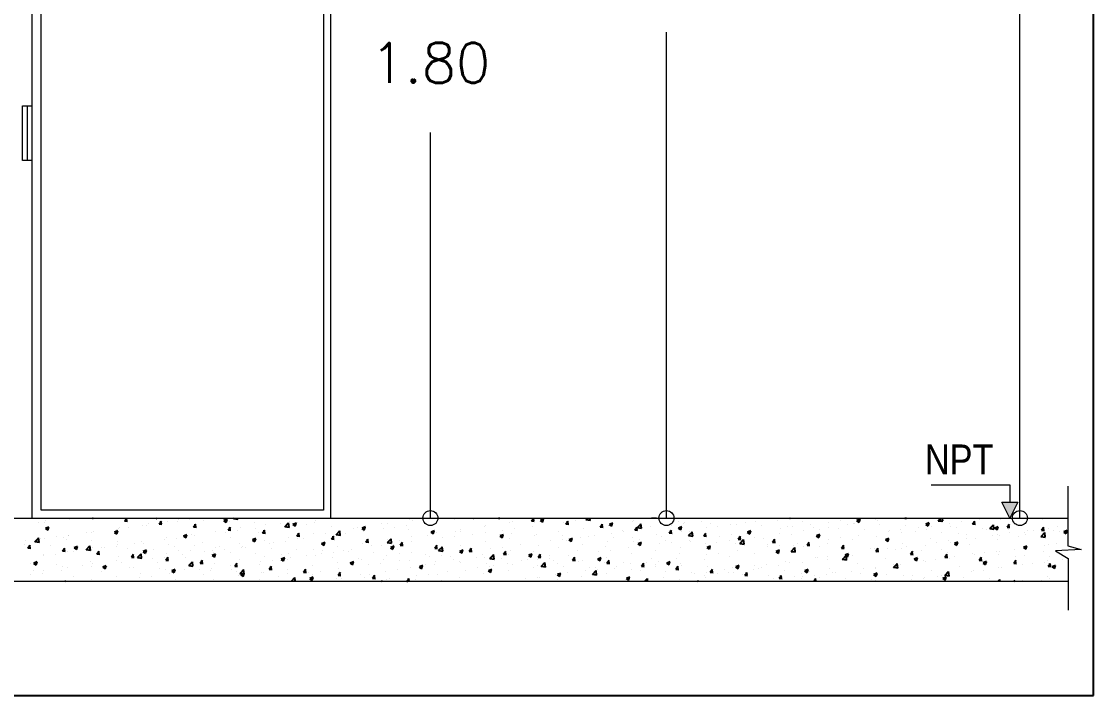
# Model space of a CAD drawing. Header units: inches. Extents: x 1693 to 10990, y 1878 to 5055.
# Drawn here: x 10709.62 to 10757.17, y 4356.07 to 4385.98 of the extents above; entities that cross this region are included whole.
import ezdxf

# ---------------------------------------------------------------- set-up
doc = ezdxf.new("R2010")
doc.units = ezdxf.units.IN
doc.layers.add('DETALLE', color=3, linetype='Continuous')
for name, color, linetype, lineweight in [('DETALLE2', 1, 'Continuous', 5), ('IE LEYENDA', 21, 'Continuous', 13), ('npt', 84, 'Continuous', 13), ('textura de materiales', 8, 'Continuous', 9)]:
    doc.layers.add(name, color=color, linetype=linetype, lineweight=lineweight)
doc.styles.add('Arial Narrow', font='ARIALN.TTF')
doc.styles.add('Romans', font='romans.shx')

# ---------------------------------------------------------------- blocks, each defined once
blk = doc.blocks.new('_Origin')
at = {"color": 0, "linetype": 'ByBlock', "lineweight": -2}
blk.add_line((0, 0), (-1, 0), dxfattribs=at)
blk.add_circle((0, 0), 0.5, dxfattribs=at)

msp = doc.modelspace()

# ---------------------------------------------------------------- hatches: boundary and pattern name
at = {"layer": 'npt', "ltscale": 0.25}
msp.add_hatch(color=4, dxfattribs=at).paths.add_polyline_path([(10753.1, 4364.642), (10753.814, 4364.642), (10753.457, 4363.943)])

# ---------------------------------------------------------------- linework, layer by layer
at = {"color": 6, "lineweight": 5}
for p, q in [((10753.903, 4364.606), (10753.903, 4388.405)), ((10738.227, 4364.606), (10738.227, 4385.501)), ((10727.757, 4364.606), (10727.757, 4381.046))]:
    msp.add_line(p, q, dxfattribs=at)
at = {"color": 3, "linetype": 'Continuous'}
for p, q in [((10711.73, 4363.889), (10711.73, 4363.889)), ((10712.765, 4363.943), (10712.797, 4363.94)), ((10712.771, 4363.935), (10712.769, 4363.943)), ((10714.198, 4363.819), (10714.3, 4363.941)), ((10714.299, 4363.802), (10714.274, 4363.935)), ((10715.426, 4363.925), (10715.426, 4363.925)), ((10715.61, 4363.943), (10715.637, 4363.925)), ((10715.637, 4363.925), (10715.644, 4363.943)), ((10716.475, 4363.934), (10716.475, 4363.934)), ((10716.564, 4363.877), (10716.564, 4363.877)), ((10717.065, 4363.882), (10717.065, 4363.882)), ((10717.18, 4363.935), (10717.18, 4363.935)), ((10718.601, 4363.845), (10718.75, 4363.903)), ((10718.699, 4363.754), (10718.742, 4363.883)), ((10719.027, 4363.918), (10719.216, 4363.889)), ((10719.03, 4363.911), (10719.062, 4363.943)), ((10719.215, 4363.881), (10719.208, 4363.943)), ((10723.841, 4363.942), (10723.841, 4363.942)), ((10726.836, 4363.901), (10726.836, 4363.901)), ((10728.838, 4363.899), (10728.838, 4363.899)), ((10729.653, 4363.943), (10729.673, 4363.93)), ((10729.673, 4363.93), (10729.678, 4363.943)), ((10730.785, 4363.943), (10730.837, 4363.939)), ((10730.811, 4363.934), (10730.809, 4363.943)), ((10732.238, 4363.817), (10732.34, 4363.939)), ((10732.339, 4363.8), (10732.314, 4363.934)), ((10732.39, 4363.888), (10732.39, 4363.888)), ((10732.637, 4363.85), (10732.786, 4363.907)), ((10732.735, 4363.759), (10732.778, 4363.888)), ((10734.659, 4363.878), (10734.849, 4363.848)), ((10734.663, 4363.87), (10734.733, 4363.943)), ((10734.847, 4363.84), (10734.835, 4363.943)), ((10734.989, 4363.943), (10734.989, 4363.943)), ((10735.632, 4363.905), (10735.632, 4363.905)), ((10737.81, 4363.912), (10737.81, 4363.912)), ((10742.006, 4363.903), (10742.006, 4363.903)), ((10743.696, 4363.943), (10743.709, 4363.934)), ((10743.709, 4363.934), (10743.712, 4363.943)), ((10746.489, 4363.924), (10746.489, 4363.924)), ((10746.673, 4363.855), (10746.822, 4363.912)), ((10746.771, 4363.764), (10746.814, 4363.892)), ((10747.521, 4363.87), (10747.521, 4363.87)), ((10748.804, 4363.943), (10748.877, 4363.937)), ((10748.851, 4363.932), (10748.849, 4363.943)), ((10750.278, 4363.815), (10750.381, 4363.938)), ((10750.295, 4363.83), (10750.404, 4363.943)), ((10750.379, 4363.798), (10750.354, 4363.932)), ((10750.48, 4363.8), (10750.463, 4363.943)), ((10752.106, 4363.897), (10752.106, 4363.897)), ((10753.038, 4363.878), (10753.038, 4363.878)), ((10754.888, 4363.878), (10754.888, 4363.878)), ((10710.375, 4363.768), (10710.375, 4363.768)), ((10710.654, 4363.752), (10710.654, 4363.752)), ((10710.679, 4363.48), (10710.785, 4363.409)), ((10710.688, 4363.5), (10710.837, 4363.557)), ((10710.692, 4363.826), (10710.692, 4363.826)), ((10710.786, 4363.409), (10710.829, 4363.537)), ((10713.846, 4363.458), (10713.846, 4363.458)), ((10713.904, 4363.489), (10713.904, 4363.489)), ((10713.99, 4363.507), (10713.99, 4363.507)), ((10714.197, 4363.818), (10714.325, 4363.807)), ((10714.379, 4363.529), (10714.379, 4363.529)), ((10714.98, 4363.625), (10714.98, 4363.625)), ((10715.186, 4363.635), (10715.186, 4363.635)), ((10715.233, 4363.721), (10715.233, 4363.721)), ((10715.725, 4363.684), (10715.853, 4363.673)), ((10715.726, 4363.685), (10715.828, 4363.808)), ((10715.827, 4363.668), (10715.802, 4363.802)), ((10716.086, 4363.785), (10716.086, 4363.785)), ((10716.531, 4363.812), (10716.531, 4363.812)), ((10717.253, 4363.551), (10717.356, 4363.674)), ((10717.253, 4363.55), (10717.381, 4363.539)), ((10717.354, 4363.534), (10717.33, 4363.668)), ((10717.701, 4363.829), (10717.701, 4363.829)), ((10718.592, 4363.826), (10718.698, 4363.755)), ((10718.781, 4363.418), (10718.884, 4363.54)), ((10718.781, 4363.417), (10718.909, 4363.406)), ((10718.838, 4363.781), (10718.838, 4363.781)), ((10718.882, 4363.401), (10718.858, 4363.534)), ((10719.19, 4363.396), (10719.19, 4363.396)), ((10719.337, 4363.522), (10719.337, 4363.522)), ((10719.975, 4363.733), (10719.975, 4363.733)), ((10719.997, 4363.502), (10719.997, 4363.502)), ((10720.309, 4363.284), (10720.412, 4363.406)), ((10720.41, 4363.267), (10720.386, 4363.401)), ((10720.43, 4363.672), (10720.43, 4363.672)), ((10721.112, 4363.685), (10721.112, 4363.685)), ((10721.3, 4363.565), (10721.49, 4363.536)), ((10721.304, 4363.558), (10721.47, 4363.731)), ((10721.342, 4363.679), (10721.342, 4363.679)), ((10721.356, 4363.516), (10721.356, 4363.516)), ((10721.489, 4363.528), (10721.465, 4363.73)), ((10721.506, 4363.809), (10721.506, 4363.809)), ((10721.654, 4363.655), (10721.76, 4363.584)), ((10721.663, 4363.675), (10721.812, 4363.732)), ((10721.761, 4363.584), (10721.804, 4363.713)), ((10721.875, 4363.749), (10721.875, 4363.749)), ((10722.25, 4363.637), (10722.25, 4363.637)), ((10722.599, 4363.729), (10722.599, 4363.729)), ((10722.682, 4363.855), (10722.682, 4363.855)), ((10723.387, 4363.589), (10723.387, 4363.589)), ((10723.681, 4363.409), (10723.681, 4363.409)), ((10724.352, 4363.475), (10724.352, 4363.475)), ((10724.524, 4363.541), (10724.524, 4363.541)), ((10724.715, 4363.485), (10724.821, 4363.413)), ((10724.724, 4363.504), (10724.873, 4363.562)), ((10724.757, 4363.545), (10724.757, 4363.545)), ((10724.822, 4363.413), (10724.865, 4363.542)), ((10725.594, 4363.688), (10725.594, 4363.688)), ((10725.661, 4363.493), (10725.661, 4363.493)), ((10725.863, 4363.705), (10725.863, 4363.705)), ((10726.153, 4363.546), (10726.153, 4363.546)), ((10726.686, 4363.616), (10726.686, 4363.616)), ((10726.798, 4363.445), (10726.798, 4363.445)), ((10726.957, 4363.855), (10726.957, 4363.855)), ((10727.493, 4363.722), (10727.493, 4363.722)), ((10727.786, 4363.334), (10727.935, 4363.391)), ((10727.936, 4363.397), (10727.936, 4363.397)), ((10729.114, 4363.442), (10729.114, 4363.442)), ((10730.135, 4363.582), (10730.135, 4363.582)), ((10730.207, 4363.592), (10730.207, 4363.592)), ((10730.963, 4363.413), (10730.963, 4363.413)), ((10731.283, 4363.728), (10731.283, 4363.728)), ((10731.377, 4363.795), (10731.377, 4363.795)), ((10731.496, 4363.483), (10731.496, 4363.483)), ((10732.238, 4363.816), (10732.365, 4363.805)), ((10732.303, 4363.589), (10732.303, 4363.589)), ((10732.628, 4363.831), (10732.734, 4363.759)), ((10733.649, 4363.766), (10733.649, 4363.766)), ((10733.766, 4363.683), (10733.868, 4363.806)), ((10733.766, 4363.682), (10733.893, 4363.671)), ((10733.867, 4363.666), (10733.842, 4363.8)), ((10734.182, 4363.836), (10734.182, 4363.836)), ((10734.534, 4363.465), (10734.534, 4363.465)), ((10735.294, 4363.55), (10735.396, 4363.672)), ((10735.294, 4363.549), (10735.421, 4363.537)), ((10735.395, 4363.533), (10735.37, 4363.666)), ((10735.64, 4363.625), (10735.64, 4363.625)), ((10735.69, 4363.66), (10735.796, 4363.589)), ((10735.699, 4363.68), (10735.848, 4363.737)), ((10735.797, 4363.589), (10735.84, 4363.717)), ((10736.734, 4363.775), (10736.734, 4363.775)), ((10736.769, 4363.857), (10736.769, 4363.857)), ((10736.822, 4363.416), (10736.924, 4363.538)), ((10736.822, 4363.415), (10736.949, 4363.404)), ((10736.923, 4363.399), (10736.898, 4363.532)), ((10736.933, 4363.525), (10737.122, 4363.496)), ((10736.936, 4363.518), (10737.102, 4363.69)), ((10737.121, 4363.488), (10737.097, 4363.69)), ((10737.114, 4363.456), (10737.114, 4363.456)), ((10737.501, 4363.591), (10737.501, 4363.591)), ((10737.906, 4363.809), (10737.906, 4363.809)), ((10738.35, 4363.282), (10738.452, 4363.405)), ((10738.451, 4363.265), (10738.426, 4363.399)), ((10738.459, 4363.633), (10738.459, 4363.633)), ((10738.743, 4363.804), (10738.743, 4363.804)), ((10738.751, 4363.489), (10738.857, 4363.418)), ((10738.76, 4363.509), (10738.909, 4363.566)), ((10738.858, 4363.418), (10738.901, 4363.547)), ((10738.992, 4363.703), (10738.992, 4363.703)), ((10739.043, 4363.761), (10739.043, 4363.761)), ((10739.799, 4363.81), (10739.799, 4363.81)), ((10739.984, 4363.512), (10739.984, 4363.512)), ((10740.181, 4363.713), (10740.181, 4363.713)), ((10740.496, 4363.549), (10740.496, 4363.549)), ((10741.06, 4363.648), (10741.06, 4363.648)), ((10741.318, 4363.665), (10741.318, 4363.665)), ((10741.738, 4363.763), (10741.738, 4363.763)), ((10741.822, 4363.338), (10741.971, 4363.396)), ((10742.167, 4363.808), (10742.167, 4363.808)), ((10742.455, 4363.617), (10742.455, 4363.617)), ((10743.143, 4363.855), (10743.143, 4363.855)), ((10743.27, 4363.5), (10743.27, 4363.5)), ((10743.592, 4363.569), (10743.592, 4363.569)), ((10743.803, 4363.57), (10743.803, 4363.57)), ((10744.28, 4363.807), (10744.28, 4363.807)), ((10744.61, 4363.676), (10744.61, 4363.676)), ((10744.729, 4363.521), (10744.729, 4363.521)), ((10745.037, 4363.444), (10745.037, 4363.444)), ((10745.417, 4363.759), (10745.417, 4363.759)), ((10745.417, 4363.545), (10745.417, 4363.545)), ((10745.867, 4363.473), (10745.867, 4363.473)), ((10745.955, 4363.854), (10745.955, 4363.854)), ((10746.279, 4363.657), (10746.279, 4363.657)), ((10746.511, 4363.695), (10746.511, 4363.695)), ((10746.555, 4363.711), (10746.555, 4363.711)), ((10746.664, 4363.835), (10746.77, 4363.764)), ((10747.004, 4363.425), (10747.004, 4363.425)), ((10747.587, 4363.831), (10747.587, 4363.831)), ((10747.692, 4363.663), (10747.692, 4363.663)), ((10748.614, 4363.437), (10748.614, 4363.437)), ((10748.829, 4363.615), (10748.829, 4363.615)), ((10749.42, 4363.543), (10749.42, 4363.543)), ((10749.726, 4363.665), (10749.832, 4363.593)), ((10749.735, 4363.684), (10749.884, 4363.741)), ((10749.761, 4363.432), (10749.761, 4363.432)), ((10749.832, 4363.593), (10749.876, 4363.722)), ((10749.966, 4363.567), (10749.966, 4363.567)), ((10750.278, 4363.814), (10750.405, 4363.803)), ((10750.292, 4363.837), (10750.481, 4363.808)), ((10750.766, 4363.72), (10750.766, 4363.72)), ((10750.837, 4363.568), (10750.837, 4363.568)), ((10751.103, 4363.519), (10751.103, 4363.519)), ((10751.299, 4363.791), (10751.299, 4363.791)), ((10751.806, 4363.682), (10751.909, 4363.804)), ((10751.806, 4363.681), (10751.933, 4363.669)), ((10751.907, 4363.664), (10751.882, 4363.798)), ((10751.944, 4363.728), (10751.944, 4363.728)), ((10752.241, 4363.471), (10752.241, 4363.471)), ((10752.403, 4363.452), (10752.403, 4363.452)), ((10752.565, 4363.485), (10752.755, 4363.455)), ((10752.569, 4363.477), (10752.735, 4363.65)), ((10752.753, 4363.447), (10752.73, 4363.649)), ((10752.787, 4363.494), (10752.893, 4363.423)), ((10752.796, 4363.514), (10752.945, 4363.571)), ((10752.894, 4363.423), (10752.937, 4363.551)), ((10753.334, 4363.548), (10753.437, 4363.67)), ((10753.334, 4363.547), (10753.461, 4363.536)), ((10753.378, 4363.423), (10753.378, 4363.423)), ((10753.435, 4363.531), (10753.41, 4363.664)), ((10753.645, 4363.665), (10753.645, 4363.665)), ((10754.231, 4363.41), (10754.231, 4363.41)), ((10754.862, 4363.414), (10754.965, 4363.537)), ((10754.862, 4363.413), (10754.989, 4363.402)), ((10754.963, 4363.397), (10754.938, 4363.531)), ((10755.194, 4363.465), (10755.194, 4363.465)), ((10755.398, 4363.411), (10755.398, 4363.411)), ((10755.576, 4363.587), (10755.576, 4363.587)), ((10755.858, 4363.343), (10756.007, 4363.4)), ((10709.815, 4362.928), (10709.815, 4362.928)), ((10710.219, 4362.893), (10710.385, 4363.066)), ((10710.403, 4362.863), (10710.38, 4363.066)), ((10710.463, 4363.029), (10710.463, 4363.029)), ((10710.628, 4363.043), (10710.628, 4363.043)), ((10711.16, 4363.105), (10711.16, 4363.105)), ((10711.505, 4363.081), (10711.505, 4363.081)), ((10711.6, 4362.981), (10711.6, 4362.981)), ((10711.694, 4363.175), (10711.694, 4363.175)), ((10711.704, 4363.179), (10711.704, 4363.179)), ((10712.5, 4363.281), (10712.5, 4363.281)), ((10712.737, 4362.933), (10712.737, 4362.933)), ((10712.748, 4363.294), (10712.748, 4363.294)), ((10712.81, 4363.339), (10712.81, 4363.339)), ((10713.741, 4363.31), (10713.847, 4363.238)), ((10713.75, 4363.329), (10713.899, 4363.386)), ((10713.848, 4363.238), (10713.891, 4363.367)), ((10714.954, 4362.916), (10714.954, 4362.916)), ((10715.971, 4362.972), (10715.971, 4362.972)), ((10716.06, 4363.076), (10716.06, 4363.076)), ((10716.504, 4363.042), (10716.504, 4363.042)), ((10716.803, 4363.139), (10716.908, 4363.068)), ((10716.811, 4363.158), (10716.96, 4363.216)), ((10716.909, 4363.067), (10716.952, 4363.196)), ((10717.154, 4363.226), (10717.154, 4363.226)), ((10717.311, 4363.148), (10717.311, 4363.148)), ((10718.23, 4363.362), (10718.23, 4363.362)), ((10718.656, 4363.325), (10718.656, 4363.325)), ((10718.872, 4363.089), (10718.872, 4363.089)), ((10719.864, 4362.968), (10719.97, 4362.897)), ((10719.873, 4362.988), (10720.022, 4363.045)), ((10719.971, 4362.897), (10720.014, 4363.026)), ((10720.114, 4363.303), (10720.114, 4363.303)), ((10720.309, 4363.283), (10720.437, 4363.272)), ((10720.405, 4362.963), (10720.405, 4362.963)), ((10721.481, 4363.099), (10721.481, 4363.099)), ((10721.837, 4363.15), (10721.94, 4363.273)), ((10721.837, 4363.149), (10721.965, 4363.138)), ((10721.867, 4363.048), (10721.867, 4363.048)), ((10721.938, 4363.133), (10721.914, 4363.267)), ((10722.122, 4363.015), (10722.122, 4363.015)), ((10722.587, 4363.259), (10722.587, 4363.259)), ((10723.109, 4363.261), (10723.109, 4363.261)), ((10723.365, 4363.017), (10723.468, 4363.139)), ((10723.365, 4363.016), (10723.493, 4363.005)), ((10723.466, 4363), (10723.442, 4363.133)), ((10723.467, 4363.192), (10723.467, 4363.192)), ((10723.574, 4363.213), (10723.763, 4363.183)), ((10723.577, 4363.205), (10723.743, 4363.378)), ((10723.762, 4363.175), (10723.739, 4363.378)), ((10724, 4363.262), (10724, 4363.262)), ((10724.807, 4363.369), (10724.807, 4363.369)), ((10724.893, 4362.883), (10724.996, 4363.005)), ((10724.994, 4362.866), (10724.97, 4363)), ((10725.837, 4362.996), (10725.837, 4362.996)), ((10725.851, 4362.853), (10726.017, 4363.026)), ((10726.036, 4362.823), (10726.012, 4363.025)), ((10726.408, 4362.942), (10726.408, 4362.942)), ((10726.931, 4363.146), (10726.931, 4363.146)), ((10727.65, 4363.156), (10727.65, 4363.156)), ((10727.777, 4363.314), (10727.883, 4363.243)), ((10727.884, 4363.243), (10727.927, 4363.371)), ((10728.007, 4363.282), (10728.007, 4363.282)), ((10728.278, 4363.059), (10728.278, 4363.059)), ((10728.811, 4363.129), (10728.811, 4363.129)), ((10728.892, 4363.369), (10728.892, 4363.369)), ((10729.073, 4363.349), (10729.073, 4363.349)), ((10729.618, 4363.236), (10729.618, 4363.236)), ((10730.21, 4363.301), (10730.21, 4363.301)), ((10730.839, 4363.144), (10730.944, 4363.072)), ((10730.847, 4363.163), (10730.996, 4363.22)), ((10730.945, 4363.072), (10730.988, 4363.201)), ((10731.258, 4363.019), (10731.258, 4363.019)), ((10731.347, 4363.253), (10731.347, 4363.253)), ((10732.364, 4363.179), (10732.364, 4363.179)), ((10732.484, 4363.205), (10732.484, 4363.205)), ((10733.088, 4362.926), (10733.088, 4362.926)), ((10733.458, 4363.329), (10733.458, 4363.329)), ((10733.621, 4362.996), (10733.621, 4362.996)), ((10733.622, 4363.157), (10733.622, 4363.157)), ((10733.774, 4362.951), (10733.774, 4362.951)), ((10733.9, 4362.973), (10734.006, 4362.902)), ((10733.909, 4362.992), (10734.058, 4363.05)), ((10734.007, 4362.901), (10734.05, 4363.03)), ((10734.428, 4363.102), (10734.428, 4363.102)), ((10734.759, 4363.109), (10734.759, 4363.109)), ((10735.016, 4363.164), (10735.016, 4363.164)), ((10735.614, 4362.916), (10735.614, 4362.916)), ((10735.774, 4363.28), (10735.774, 4363.28)), ((10735.896, 4363.061), (10735.896, 4363.061)), ((10736.258, 4363.377), (10736.258, 4363.377)), ((10736.307, 4363.35), (10736.307, 4363.35)), ((10736.708, 4363.066), (10736.708, 4363.066)), ((10737.033, 4363.013), (10737.033, 4363.013)), ((10737.784, 4363.202), (10737.784, 4363.202)), ((10738.011, 4363.123), (10738.011, 4363.123)), ((10738.17, 4362.965), (10738.17, 4362.965)), ((10738.35, 4363.281), (10738.477, 4363.27)), ((10738.891, 4363.362), (10738.891, 4363.362)), ((10739.206, 4363.172), (10739.396, 4363.143)), ((10739.21, 4363.165), (10739.376, 4363.338)), ((10739.239, 4362.969), (10739.239, 4362.969)), ((10739.254, 4363.336), (10739.254, 4363.336)), ((10739.308, 4362.916), (10739.308, 4362.916)), ((10739.394, 4363.135), (10739.371, 4363.337)), ((10739.878, 4363.149), (10739.98, 4363.271)), ((10739.878, 4363.148), (10740.005, 4363.136)), ((10739.979, 4363.132), (10739.954, 4363.265)), ((10740.584, 4363.146), (10740.584, 4363.146)), ((10741.034, 4362.939), (10741.034, 4362.939)), ((10741.118, 4363.217), (10741.118, 4363.217)), ((10741.406, 4363.015), (10741.508, 4363.137)), ((10741.406, 4363.014), (10741.533, 4363.003)), ((10741.507, 4362.998), (10741.482, 4363.131)), ((10741.483, 4362.812), (10741.649, 4362.985)), ((10741.668, 4362.782), (10741.644, 4362.985)), ((10741.813, 4363.319), (10741.919, 4363.247)), ((10741.92, 4363.247), (10741.963, 4363.376)), ((10741.924, 4363.323), (10741.924, 4363.323)), ((10742.141, 4363.099), (10742.141, 4363.099)), ((10742.552, 4363.017), (10742.552, 4363.017)), ((10742.934, 4362.881), (10743.036, 4363.004)), ((10743.035, 4362.864), (10743.01, 4362.998)), ((10743.235, 4363.249), (10743.235, 4363.249)), ((10743.794, 4363.23), (10743.794, 4363.23)), ((10744.311, 4363.385), (10744.311, 4363.385)), ((10744.875, 4363.148), (10744.98, 4363.077)), ((10744.883, 4363.168), (10745.032, 4363.225)), ((10744.981, 4363.077), (10745.024, 4363.205)), ((10745.395, 4363.013), (10745.395, 4363.013)), ((10745.928, 4363.084), (10745.928, 4363.084)), ((10746.485, 4362.986), (10746.485, 4362.986)), ((10746.735, 4363.19), (10746.735, 4363.19)), ((10747.561, 4363.122), (10747.561, 4363.122)), ((10747.936, 4362.978), (10748.042, 4362.906)), ((10747.945, 4362.997), (10748.094, 4363.054)), ((10748.043, 4362.906), (10748.086, 4363.035)), ((10748.08, 4363.367), (10748.08, 4363.367)), ((10748.141, 4363.377), (10748.141, 4363.377)), ((10748.668, 4363.282), (10748.668, 4363.282)), ((10749.278, 4363.329), (10749.278, 4363.329)), ((10749.918, 4363.025), (10749.918, 4363.025)), ((10750.415, 4363.281), (10750.415, 4363.281)), ((10750.739, 4362.95), (10750.739, 4362.95)), ((10751.16, 4363.239), (10751.16, 4363.239)), ((10751.546, 4363.057), (10751.546, 4363.057)), ((10751.553, 4363.233), (10751.553, 4363.233)), ((10751.918, 4363.019), (10751.918, 4363.019)), ((10752.69, 4363.185), (10752.69, 4363.185)), ((10752.891, 4363.234), (10752.891, 4363.234)), ((10752.913, 4362.984), (10752.913, 4362.984)), ((10753.012, 4363.169), (10753.012, 4363.169)), ((10753.424, 4363.304), (10753.424, 4363.304)), ((10753.827, 4363.137), (10753.827, 4363.137)), ((10754.088, 4363.305), (10754.088, 4363.305)), ((10754.156, 4363.198), (10754.156, 4363.198)), ((10754.515, 4363.375), (10754.515, 4363.375)), ((10754.839, 4363.132), (10755.028, 4363.103)), ((10754.842, 4363.124), (10755.008, 4363.297)), ((10754.964, 4363.089), (10754.964, 4363.089)), ((10755.027, 4363.094), (10755.003, 4363.297)), ((10755.652, 4363.327), (10755.652, 4363.327)), ((10755.849, 4363.324), (10755.955, 4363.252)), ((10755.956, 4363.252), (10755.999, 4363.381)), ((10709.775, 4362.791), (10709.775, 4362.791)), ((10709.909, 4362.617), (10710.012, 4362.74)), ((10709.909, 4362.616), (10710.036, 4362.605)), ((10710.01, 4362.6), (10709.986, 4362.734)), ((10710.215, 4362.901), (10710.405, 4362.871)), ((10710.263, 4362.868), (10710.263, 4362.868)), ((10710.912, 4362.743), (10710.912, 4362.743)), ((10711.437, 4362.484), (10711.54, 4362.606)), ((10711.437, 4362.483), (10711.564, 4362.472)), ((10711.538, 4362.467), (10711.514, 4362.6)), ((10711.678, 4362.47), (10711.678, 4362.47)), ((10711.94, 4362.441), (10711.94, 4362.441)), ((10711.951, 4362.623), (10712.057, 4362.551)), ((10711.96, 4362.642), (10712.109, 4362.699)), ((10712.049, 4362.695), (10712.049, 4362.695)), ((10712.058, 4362.551), (10712.101, 4362.68)), ((10712.489, 4362.548), (10712.678, 4362.519)), ((10712.492, 4362.541), (10712.658, 4362.714)), ((10712.677, 4362.511), (10712.653, 4362.713)), ((10712.784, 4362.63), (10712.784, 4362.63)), ((10712.965, 4362.35), (10713.068, 4362.473)), ((10713.066, 4362.333), (10713.041, 4362.467)), ((10713.186, 4362.647), (10713.186, 4362.647)), ((10713.285, 4362.618), (10713.285, 4362.618)), ((10713.819, 4362.688), (10713.819, 4362.688)), ((10713.874, 4362.885), (10713.874, 4362.885)), ((10713.878, 4362.78), (10713.878, 4362.78)), ((10714.323, 4362.599), (10714.323, 4362.599)), ((10714.626, 4362.795), (10714.626, 4362.795)), ((10715.012, 4362.837), (10715.012, 4362.837)), ((10715.013, 4362.452), (10715.119, 4362.38)), ((10715.021, 4362.471), (10715.171, 4362.529)), ((10715.119, 4362.38), (10715.162, 4362.509)), ((10715.145, 4362.45), (10715.145, 4362.45)), ((10715.461, 4362.551), (10715.461, 4362.551)), ((10716.149, 4362.789), (10716.149, 4362.789)), ((10716.387, 4362.663), (10716.387, 4362.663)), ((10716.598, 4362.503), (10716.598, 4362.503)), ((10717.128, 4362.517), (10717.128, 4362.517)), ((10717.286, 4362.741), (10717.286, 4362.741)), ((10717.629, 4362.876), (10717.629, 4362.876)), ((10717.735, 4362.455), (10717.735, 4362.455)), ((10718.096, 4362.485), (10718.096, 4362.485)), ((10718.204, 4362.653), (10718.204, 4362.653)), ((10718.423, 4362.693), (10718.423, 4362.693)), ((10718.629, 4362.555), (10718.629, 4362.555)), ((10719.311, 4362.813), (10719.311, 4362.813)), ((10719.382, 4362.622), (10719.382, 4362.622)), ((10719.436, 4362.662), (10719.436, 4362.662)), ((10719.56, 4362.645), (10719.56, 4362.645)), ((10720.624, 4362.835), (10720.624, 4362.835)), ((10720.698, 4362.597), (10720.698, 4362.597)), ((10720.781, 4362.839), (10720.781, 4362.839)), ((10721.315, 4362.909), (10721.315, 4362.909)), ((10721.835, 4362.549), (10721.835, 4362.549)), ((10722.561, 4362.55), (10722.561, 4362.55)), ((10722.926, 4362.798), (10723.032, 4362.726)), ((10722.934, 4362.817), (10723.084, 4362.874)), ((10722.972, 4362.501), (10722.972, 4362.501)), ((10723.032, 4362.726), (10723.075, 4362.855)), ((10723.655, 4362.7), (10723.655, 4362.7)), ((10723.923, 4362.516), (10723.923, 4362.516)), ((10724.109, 4362.453), (10724.109, 4362.453)), ((10724.247, 4362.528), (10724.247, 4362.528)), ((10724.731, 4362.836), (10724.731, 4362.836)), ((10724.893, 4362.882), (10725.021, 4362.871)), ((10725.165, 4362.729), (10725.165, 4362.729)), ((10725.592, 4362.706), (10725.592, 4362.706)), ((10725.847, 4362.86), (10726.037, 4362.831)), ((10725.987, 4362.627), (10726.093, 4362.556)), ((10725.996, 4362.647), (10726.145, 4362.704)), ((10726.094, 4362.556), (10726.137, 4362.684)), ((10726.125, 4362.776), (10726.125, 4362.776)), ((10726.421, 4362.749), (10726.524, 4362.872)), ((10726.421, 4362.748), (10726.549, 4362.737)), ((10726.522, 4362.732), (10726.498, 4362.866)), ((10726.932, 4362.882), (10726.932, 4362.882)), ((10727.949, 4362.616), (10728.052, 4362.738)), ((10727.949, 4362.615), (10728.077, 4362.603)), ((10727.981, 4362.573), (10727.981, 4362.573)), ((10728.05, 4362.599), (10728.026, 4362.732)), ((10728.121, 4362.508), (10728.31, 4362.478)), ((10728.124, 4362.5), (10728.29, 4362.673)), ((10728.309, 4362.47), (10728.286, 4362.673)), ((10729.049, 4362.457), (10729.155, 4362.385)), ((10729.057, 4362.476), (10729.207, 4362.533)), ((10729.088, 4362.733), (10729.088, 4362.733)), ((10729.155, 4362.385), (10729.198, 4362.514)), ((10729.477, 4362.482), (10729.58, 4362.604)), ((10729.477, 4362.481), (10729.605, 4362.47)), ((10729.578, 4362.465), (10729.554, 4362.598)), ((10730.182, 4362.883), (10730.182, 4362.883)), ((10730.403, 4362.572), (10730.403, 4362.572)), ((10730.936, 4362.643), (10730.936, 4362.643)), ((10731.005, 4362.348), (10731.108, 4362.471)), ((10731.106, 4362.331), (10731.082, 4362.465)), ((10731.289, 4362.524), (10731.289, 4362.524)), ((10731.743, 4362.749), (10731.743, 4362.749)), ((10732.338, 4362.47), (10732.338, 4362.47)), ((10732.531, 4362.738), (10732.531, 4362.738)), ((10733.432, 4362.62), (10733.432, 4362.62)), ((10734.284, 4362.483), (10734.284, 4362.483)), ((10734.508, 4362.756), (10734.508, 4362.756)), ((10735.213, 4362.439), (10735.213, 4362.439)), ((10735.527, 4362.696), (10735.527, 4362.696)), ((10735.747, 4362.51), (10735.747, 4362.51)), ((10736.553, 4362.616), (10736.553, 4362.616)), ((10736.769, 4362.91), (10736.769, 4362.91)), ((10736.962, 4362.802), (10737.068, 4362.731)), ((10736.97, 4362.822), (10737.12, 4362.879)), ((10737.068, 4362.731), (10737.111, 4362.86)), ((10737.758, 4362.493), (10737.758, 4362.493)), ((10737.899, 4362.793), (10737.899, 4362.793)), ((10738.432, 4362.863), (10738.432, 4362.863)), ((10738.865, 4362.653), (10738.865, 4362.653)), ((10739.958, 4362.803), (10739.958, 4362.803)), ((10740.023, 4362.632), (10740.129, 4362.56)), ((10740.032, 4362.651), (10740.181, 4362.708)), ((10740.067, 4362.591), (10740.067, 4362.591)), ((10740.13, 4362.56), (10740.173, 4362.689)), ((10740.445, 4362.868), (10740.445, 4362.868)), ((10741.31, 4362.804), (10741.31, 4362.804)), ((10741.364, 4362.483), (10741.364, 4362.483)), ((10741.48, 4362.82), (10741.669, 4362.79)), ((10741.582, 4362.82), (10741.582, 4362.82)), ((10742.709, 4362.66), (10742.709, 4362.66)), ((10742.719, 4362.772), (10742.719, 4362.772)), ((10742.934, 4362.88), (10743.061, 4362.869)), ((10743.085, 4362.461), (10743.191, 4362.39)), ((10743.093, 4362.481), (10743.243, 4362.538)), ((10743.191, 4362.39), (10743.234, 4362.518)), ((10743.209, 4362.54), (10743.209, 4362.54)), ((10743.243, 4362.73), (10743.243, 4362.73)), ((10743.753, 4362.467), (10743.943, 4362.438)), ((10743.757, 4362.46), (10743.923, 4362.633)), ((10743.856, 4362.724), (10743.856, 4362.724)), ((10743.942, 4362.43), (10743.918, 4362.632)), ((10744.049, 4362.836), (10744.049, 4362.836)), ((10744.285, 4362.676), (10744.285, 4362.676)), ((10744.462, 4362.748), (10744.564, 4362.87)), ((10744.462, 4362.747), (10744.589, 4362.735)), ((10744.563, 4362.731), (10744.538, 4362.864)), ((10744.994, 4362.676), (10744.994, 4362.676)), ((10745.391, 4362.836), (10745.391, 4362.836)), ((10745.99, 4362.614), (10746.092, 4362.736)), ((10745.99, 4362.613), (10746.117, 4362.602)), ((10746.091, 4362.597), (10746.066, 4362.73)), ((10746.131, 4362.628), (10746.131, 4362.628)), ((10747.268, 4362.58), (10747.268, 4362.58)), ((10747.433, 4362.599), (10747.433, 4362.599)), ((10747.517, 4362.479), (10747.645, 4362.468)), ((10747.518, 4362.48), (10747.62, 4362.603)), ((10747.52, 4362.527), (10747.52, 4362.527)), ((10747.618, 4362.463), (10747.594, 4362.597)), ((10748.053, 4362.597), (10748.053, 4362.597)), ((10748.405, 4362.532), (10748.405, 4362.532)), ((10748.642, 4362.573), (10748.642, 4362.573)), ((10748.676, 4362.812), (10748.676, 4362.812)), ((10748.86, 4362.703), (10748.86, 4362.703)), ((10749.046, 4362.347), (10749.148, 4362.469)), ((10749.146, 4362.329), (10749.122, 4362.463)), ((10749.542, 4362.484), (10749.542, 4362.484)), ((10749.735, 4362.723), (10749.735, 4362.723)), ((10750.205, 4362.88), (10750.205, 4362.88)), ((10750.429, 4362.558), (10750.429, 4362.558)), ((10750.811, 4362.859), (10750.811, 4362.859)), ((10750.998, 4362.807), (10751.104, 4362.736)), ((10751.006, 4362.826), (10751.156, 4362.884)), ((10751.104, 4362.735), (10751.147, 4362.864)), ((10751.671, 4362.771), (10751.671, 4362.771)), ((10752.864, 4362.464), (10752.864, 4362.464)), ((10752.986, 4362.46), (10752.986, 4362.46)), ((10753.671, 4362.57), (10753.671, 4362.57)), ((10754.059, 4362.636), (10754.165, 4362.565)), ((10754.062, 4362.596), (10754.062, 4362.596)), ((10754.068, 4362.656), (10754.217, 4362.713)), ((10754.166, 4362.565), (10754.209, 4362.694)), ((10754.969, 4362.452), (10754.969, 4362.452)), ((10755.016, 4362.747), (10755.016, 4362.747)), ((10755.168, 4362.756), (10755.168, 4362.756)), ((10755.549, 4362.817), (10755.549, 4362.817)), ((10710.17, 4361.955), (10710.319, 4362.012)), ((10710.268, 4361.864), (10710.311, 4361.993)), ((10710.6, 4362.265), (10710.6, 4362.265)), ((10710.602, 4362.334), (10710.602, 4362.334)), ((10711.133, 4362.335), (10711.133, 4362.335)), ((10712.66, 4362.023), (10712.66, 4362.023)), ((10712.965, 4362.349), (10713.092, 4362.338)), ((10713.852, 4362.071), (10713.852, 4362.071)), ((10713.902, 4362.236), (10713.902, 4362.236)), ((10714.493, 4362.216), (10714.596, 4362.339)), ((10714.493, 4362.215), (10714.62, 4362.204)), ((10714.594, 4362.199), (10714.569, 4362.333)), ((10714.762, 4362.196), (10714.952, 4362.166)), ((10714.766, 4362.188), (10714.932, 4362.361)), ((10714.95, 4362.158), (10714.927, 4362.36)), ((10714.928, 4362.207), (10714.928, 4362.207)), ((10715.41, 4362.132), (10715.41, 4362.132)), ((10715.655, 4361.982), (10715.655, 4361.982)), ((10715.944, 4362.202), (10715.944, 4362.202)), ((10716.021, 4362.083), (10716.124, 4362.205)), ((10716.021, 4362.082), (10716.148, 4362.071)), ((10716.035, 4362.367), (10716.035, 4362.367)), ((10716.122, 4362.066), (10716.097, 4362.199)), ((10716.751, 4362.308), (10716.751, 4362.308)), ((10716.897, 4362.195), (10716.897, 4362.195)), ((10717.039, 4361.835), (10717.205, 4362.008)), ((10717.224, 4361.806), (10717.2, 4362.008)), ((10717.549, 4361.949), (10717.652, 4362.071)), ((10717.65, 4361.932), (10717.625, 4362.066)), ((10718.074, 4362.281), (10718.18, 4362.21)), ((10718.083, 4362.301), (10718.232, 4362.358)), ((10718.14, 4362.408), (10718.14, 4362.408)), ((10718.181, 4362.21), (10718.224, 4362.338)), ((10718.872, 4362.407), (10718.872, 4362.407)), ((10719.285, 4362.104), (10719.285, 4362.104)), ((10720.009, 4362.359), (10720.009, 4362.359)), ((10720.221, 4361.998), (10720.221, 4361.998)), ((10720.379, 4362.254), (10720.379, 4362.254)), ((10720.754, 4362.069), (10720.754, 4362.069)), ((10721.136, 4362.111), (10721.242, 4362.039)), ((10721.144, 4362.13), (10721.294, 4362.187)), ((10721.147, 4362.311), (10721.147, 4362.311)), ((10721.242, 4362.039), (10721.285, 4362.168)), ((10721.438, 4362.089), (10721.438, 4362.089)), ((10721.455, 4362.39), (10721.455, 4362.39)), ((10721.561, 4362.175), (10721.561, 4362.175)), ((10722.284, 4362.262), (10722.284, 4362.262)), ((10722.68, 4362.303), (10722.68, 4362.303)), ((10722.907, 4362.352), (10722.907, 4362.352)), ((10723.421, 4362.214), (10723.421, 4362.214)), ((10723.44, 4362.422), (10723.44, 4362.422)), ((10723.629, 4361.991), (10723.629, 4361.991)), ((10724.206, 4361.959), (10724.355, 4362.017)), ((10724.304, 4361.868), (10724.347, 4361.997)), ((10724.558, 4362.166), (10724.558, 4362.166)), ((10724.705, 4362.127), (10724.705, 4362.127)), ((10725.246, 4362.404), (10725.246, 4362.404)), ((10725.695, 4362.118), (10725.695, 4362.118)), ((10725.811, 4362.287), (10725.811, 4362.287)), ((10726.372, 4362.042), (10726.372, 4362.042)), ((10726.384, 4362.356), (10726.384, 4362.356)), ((10726.833, 4362.07), (10726.833, 4362.07)), ((10726.905, 4362.437), (10726.905, 4362.437)), ((10727.521, 4362.308), (10727.521, 4362.308)), ((10727.717, 4362.219), (10727.717, 4362.219)), ((10727.97, 4362.022), (10727.97, 4362.022)), ((10728.25, 4362.289), (10728.25, 4362.289)), ((10728.658, 4362.26), (10728.658, 4362.26)), ((10728.804, 4362.098), (10728.804, 4362.098)), ((10729.057, 4362.395), (10729.057, 4362.395)), ((10729.062, 4362.024), (10729.062, 4362.024)), ((10729.107, 4361.974), (10729.107, 4361.974)), ((10729.795, 4362.212), (10729.795, 4362.212)), ((10730.047, 4362.311), (10730.047, 4362.311)), ((10730.156, 4362.174), (10730.156, 4362.174)), ((10730.395, 4362.155), (10730.584, 4362.126)), ((10730.398, 4362.148), (10730.564, 4362.32)), ((10730.583, 4362.118), (10730.559, 4362.32)), ((10730.932, 4362.164), (10730.932, 4362.164)), ((10731.005, 4362.347), (10731.133, 4362.336)), ((10731.232, 4362.31), (10731.232, 4362.31)), ((10731.799, 4362.057), (10731.799, 4362.057)), ((10732.07, 4362.116), (10732.07, 4362.116)), ((10732.11, 4362.286), (10732.216, 4362.214)), ((10732.119, 4362.305), (10732.268, 4362.363)), ((10732.217, 4362.214), (10732.26, 4362.343)), ((10732.528, 4362.086), (10732.528, 4362.086)), ((10732.533, 4362.215), (10732.636, 4362.337)), ((10732.533, 4362.214), (10732.661, 4362.202)), ((10732.634, 4362.198), (10732.61, 4362.331)), ((10732.672, 4361.795), (10732.838, 4361.968)), ((10732.856, 4361.765), (10732.833, 4361.967)), ((10733.042, 4362.27), (10733.042, 4362.27)), ((10733.061, 4362.156), (10733.061, 4362.156)), ((10733.207, 4362.068), (10733.207, 4362.068)), ((10733.868, 4362.262), (10733.868, 4362.262)), ((10734.061, 4362.081), (10734.164, 4362.203)), ((10734.061, 4362.08), (10734.189, 4362.069)), ((10734.162, 4362.064), (10734.138, 4362.197)), ((10734.344, 4362.02), (10734.344, 4362.02)), ((10734.482, 4362.047), (10734.482, 4362.047)), ((10735.172, 4362.115), (10735.278, 4362.044)), ((10735.18, 4362.135), (10735.33, 4362.192)), ((10735.278, 4362.044), (10735.321, 4362.172)), ((10735.481, 4361.972), (10735.481, 4361.972)), ((10735.588, 4362.207), (10735.588, 4362.207)), ((10735.589, 4361.947), (10735.692, 4362.07)), ((10735.69, 4361.93), (10735.666, 4362.064)), ((10736.682, 4362.357), (10736.682, 4362.357)), ((10737.582, 4362.164), (10737.582, 4362.164)), ((10737.872, 4362.023), (10737.872, 4362.023)), ((10738.242, 4361.964), (10738.391, 4362.021)), ((10738.34, 4361.873), (10738.383, 4362.002)), ((10738.678, 4362.129), (10738.678, 4362.129)), ((10738.825, 4362.377), (10738.825, 4362.377)), ((10739.933, 4362.094), (10739.933, 4362.094)), ((10740.024, 4362.306), (10740.024, 4362.306)), ((10740.557, 4362.376), (10740.557, 4362.376)), ((10741.009, 4362.23), (10741.009, 4362.23)), ((10742.115, 4362.39), (10742.115, 4362.39)), ((10743.489, 4361.996), (10743.489, 4361.996)), ((10744.259, 4361.967), (10744.259, 4361.967)), ((10744.834, 4362.173), (10744.834, 4362.173)), ((10744.949, 4362.172), (10744.949, 4362.172)), ((10745.365, 4362.127), (10745.365, 4362.127)), ((10745.368, 4362.243), (10745.368, 4362.243)), ((10746.027, 4362.115), (10746.216, 4362.085)), ((10746.03, 4362.107), (10746.196, 4362.28)), ((10746.146, 4362.291), (10746.252, 4362.219)), ((10746.155, 4362.31), (10746.304, 4362.367)), ((10746.175, 4362.35), (10746.175, 4362.35)), ((10746.191, 4362.386), (10746.191, 4362.386)), ((10746.215, 4362.077), (10746.192, 4362.279)), ((10746.253, 4362.219), (10746.296, 4362.348)), ((10746.459, 4362.277), (10746.459, 4362.277)), ((10747.535, 4362.413), (10747.535, 4362.413)), ((10747.944, 4362.131), (10747.944, 4362.131)), ((10749.045, 4362.345), (10749.173, 4362.334)), ((10749.186, 4362.344), (10749.186, 4362.344)), ((10749.208, 4362.12), (10749.314, 4362.048)), ((10749.216, 4362.139), (10749.366, 4362.197)), ((10749.314, 4362.048), (10749.357, 4362.177)), ((10749.645, 4362.04), (10749.645, 4362.04)), ((10749.71, 4362.014), (10749.71, 4362.014)), ((10750.178, 4362.11), (10750.178, 4362.11)), ((10750.573, 4362.212), (10750.701, 4362.201)), ((10750.574, 4362.213), (10750.676, 4362.335)), ((10750.674, 4362.196), (10750.65, 4362.329)), ((10750.68, 4362.436), (10750.68, 4362.436)), ((10750.786, 4362.15), (10750.786, 4362.15)), ((10750.985, 4362.216), (10750.985, 4362.216)), ((10751.817, 4362.388), (10751.817, 4362.388)), ((10751.892, 4362.31), (10751.892, 4362.31)), ((10752.101, 4362.078), (10752.229, 4362.067)), ((10752.102, 4362.079), (10752.204, 4362.202)), ((10752.202, 4362.062), (10752.178, 4362.196)), ((10752.278, 4361.969), (10752.427, 4362.026)), ((10752.331, 4362.394), (10752.331, 4362.394)), ((10752.376, 4361.878), (10752.419, 4362.006)), ((10752.485, 4362.025), (10752.485, 4362.025)), ((10752.954, 4362.34), (10752.954, 4362.34)), ((10753.63, 4361.946), (10753.732, 4362.068)), ((10753.73, 4361.928), (10753.706, 4362.062)), ((10753.727, 4362.239), (10753.727, 4362.239)), ((10754.091, 4362.292), (10754.091, 4362.292)), ((10754.989, 4361.977), (10754.989, 4361.977)), ((10755.142, 4362.047), (10755.142, 4362.047)), ((10755.228, 4362.244), (10755.228, 4362.244)), ((10755.796, 4362.083), (10755.796, 4362.083)), ((10710.039, 4361.946), (10710.039, 4361.946)), ((10710.161, 4361.935), (10710.267, 4361.864)), ((10710.175, 4361.597), (10710.175, 4361.597)), ((10710.573, 4361.495), (10710.573, 4361.495)), ((10710.576, 4361.625), (10710.576, 4361.625)), ((10711.176, 4361.898), (10711.176, 4361.898)), ((10711.38, 4361.601), (10711.38, 4361.601)), ((10711.418, 4361.81), (10711.418, 4361.81)), ((10711.652, 4361.761), (10711.652, 4361.761)), ((10712.313, 4361.85), (10712.313, 4361.85)), ((10712.725, 4361.778), (10712.725, 4361.778)), ((10712.758, 4361.921), (10712.758, 4361.921)), ((10713.17, 4361.555), (10713.17, 4361.555)), ((10713.223, 4361.765), (10713.329, 4361.693)), ((10713.231, 4361.784), (10713.381, 4361.841)), ((10713.258, 4361.848), (10713.258, 4361.848)), ((10713.329, 4361.693), (10713.372, 4361.822)), ((10713.451, 4361.802), (10713.451, 4361.802)), ((10714.065, 4361.954), (10714.065, 4361.954)), ((10714.413, 4361.769), (10714.413, 4361.769)), ((10714.588, 4361.754), (10714.588, 4361.754)), ((10714.902, 4361.498), (10714.902, 4361.498)), ((10715.725, 4361.706), (10715.725, 4361.706)), ((10716.009, 4361.658), (10716.009, 4361.658)), ((10716.284, 4361.594), (10716.39, 4361.523)), ((10716.293, 4361.614), (10716.442, 4361.671)), ((10716.391, 4361.523), (10716.434, 4361.651)), ((10716.862, 4361.658), (10716.862, 4361.658)), ((10717.036, 4361.843), (10717.225, 4361.814)), ((10717.102, 4361.808), (10717.102, 4361.808)), ((10717.536, 4361.645), (10717.536, 4361.645)), ((10717.549, 4361.948), (10717.676, 4361.937)), ((10717.999, 4361.61), (10717.999, 4361.61)), ((10718.069, 4361.715), (10718.069, 4361.715)), ((10718.178, 4361.944), (10718.178, 4361.944)), ((10718.876, 4361.821), (10718.876, 4361.821)), ((10718.953, 4361.663), (10718.953, 4361.663)), ((10719.077, 4361.815), (10719.18, 4361.938)), ((10719.077, 4361.814), (10719.204, 4361.803)), ((10719.136, 4361.562), (10719.136, 4361.562)), ((10719.178, 4361.798), (10719.153, 4361.932)), ((10719.309, 4361.49), (10719.499, 4361.461)), ((10719.313, 4361.483), (10719.479, 4361.656)), ((10719.355, 4361.443), (10719.504, 4361.5)), ((10719.497, 4361.453), (10719.474, 4361.655)), ((10720.196, 4361.876), (10720.196, 4361.876)), ((10720.274, 4361.514), (10720.274, 4361.514)), ((10720.353, 4361.545), (10720.353, 4361.545)), ((10720.605, 4361.682), (10720.708, 4361.804)), ((10720.605, 4361.681), (10720.732, 4361.67)), ((10720.706, 4361.665), (10720.681, 4361.798)), ((10721.429, 4361.681), (10721.429, 4361.681)), ((10722.133, 4361.548), (10722.236, 4361.67)), ((10722.133, 4361.547), (10722.26, 4361.536)), ((10722.234, 4361.531), (10722.209, 4361.664)), ((10722.346, 4361.512), (10722.346, 4361.512)), ((10722.535, 4361.841), (10722.535, 4361.841)), ((10722.879, 4361.582), (10722.879, 4361.582)), ((10723.661, 4361.414), (10723.764, 4361.537)), ((10723.686, 4361.688), (10723.686, 4361.688)), ((10723.762, 4361.397), (10723.737, 4361.531)), ((10724.197, 4361.94), (10724.303, 4361.869)), ((10725.032, 4361.865), (10725.032, 4361.865)), ((10725.565, 4361.936), (10725.565, 4361.936)), ((10725.786, 4361.578), (10725.786, 4361.578)), ((10726.32, 4361.671), (10726.32, 4361.671)), ((10726.879, 4361.728), (10726.879, 4361.728)), ((10727.259, 4361.769), (10727.365, 4361.698)), ((10727.267, 4361.789), (10727.417, 4361.846)), ((10727.365, 4361.698), (10727.408, 4361.827)), ((10727.562, 4361.885), (10727.562, 4361.885)), ((10727.955, 4361.864), (10727.955, 4361.864)), ((10728.497, 4361.555), (10728.497, 4361.555)), ((10729.315, 4361.63), (10729.315, 4361.63)), ((10729.842, 4361.732), (10729.842, 4361.732)), ((10730.244, 4361.926), (10730.244, 4361.926)), ((10730.32, 4361.599), (10730.426, 4361.527)), ((10730.329, 4361.618), (10730.478, 4361.676)), ((10730.376, 4361.802), (10730.376, 4361.802)), ((10730.427, 4361.527), (10730.47, 4361.656)), ((10730.557, 4361.843), (10730.557, 4361.843)), ((10731.182, 4361.909), (10731.182, 4361.909)), ((10731.206, 4361.601), (10731.206, 4361.601)), ((10731.381, 4361.878), (10731.381, 4361.878)), ((10732.312, 4361.761), (10732.312, 4361.761)), ((10732.519, 4361.83), (10732.519, 4361.83)), ((10732.668, 4361.802), (10732.858, 4361.773)), ((10733.391, 4361.448), (10733.54, 4361.505)), ((10733.406, 4361.911), (10733.406, 4361.911)), ((10733.656, 4361.782), (10733.656, 4361.782)), ((10733.855, 4361.524), (10733.855, 4361.524)), ((10734.653, 4361.599), (10734.653, 4361.599)), ((10734.793, 4361.734), (10734.793, 4361.734)), ((10734.945, 4361.442), (10735.111, 4361.615)), ((10735.098, 4361.738), (10735.098, 4361.738)), ((10735.13, 4361.412), (10735.106, 4361.615)), ((10735.186, 4361.669), (10735.186, 4361.669)), ((10735.563, 4361.498), (10735.563, 4361.498)), ((10735.589, 4361.946), (10735.717, 4361.935)), ((10735.93, 4361.686), (10735.93, 4361.686)), ((10735.993, 4361.776), (10735.993, 4361.776)), ((10736.34, 4361.951), (10736.34, 4361.951)), ((10736.618, 4361.924), (10736.618, 4361.924)), ((10736.656, 4361.648), (10736.656, 4361.648)), ((10737.067, 4361.638), (10737.067, 4361.638)), ((10737.117, 4361.814), (10737.22, 4361.936)), ((10737.117, 4361.813), (10737.245, 4361.801)), ((10737.218, 4361.797), (10737.194, 4361.93)), ((10737.338, 4361.953), (10737.338, 4361.953)), ((10737.732, 4361.784), (10737.732, 4361.784)), ((10737.756, 4361.876), (10737.756, 4361.876)), ((10738.205, 4361.59), (10738.205, 4361.59)), ((10738.233, 4361.945), (10738.339, 4361.873)), ((10738.645, 4361.68), (10738.748, 4361.802)), ((10738.645, 4361.679), (10738.773, 4361.668)), ((10738.746, 4361.663), (10738.722, 4361.796)), ((10738.839, 4361.944), (10738.839, 4361.944)), ((10738.893, 4361.828), (10738.893, 4361.828)), ((10739.342, 4361.542), (10739.342, 4361.542)), ((10739.997, 4361.536), (10739.997, 4361.536)), ((10740.03, 4361.78), (10740.03, 4361.78)), ((10740.173, 4361.546), (10740.276, 4361.669)), ((10740.173, 4361.545), (10740.3, 4361.534)), ((10740.274, 4361.529), (10740.25, 4361.663)), ((10740.479, 4361.494), (10740.479, 4361.494)), ((10740.804, 4361.642), (10740.804, 4361.642)), ((10740.983, 4361.521), (10740.983, 4361.521)), ((10741.167, 4361.732), (10741.167, 4361.732)), ((10741.222, 4361.533), (10741.222, 4361.533)), ((10741.295, 4361.774), (10741.401, 4361.703)), ((10741.303, 4361.794), (10741.453, 4361.851)), ((10741.401, 4361.702), (10741.444, 4361.831)), ((10741.701, 4361.413), (10741.804, 4361.535)), ((10741.802, 4361.395), (10741.778, 4361.529)), ((10742.089, 4361.681), (10742.089, 4361.681)), ((10742.149, 4361.82), (10742.149, 4361.82)), ((10742.304, 4361.684), (10742.304, 4361.684)), ((10742.464, 4361.746), (10742.464, 4361.746)), ((10742.682, 4361.89), (10742.682, 4361.89)), ((10743.183, 4361.831), (10743.183, 4361.831)), ((10743.442, 4361.636), (10743.442, 4361.636)), ((10743.706, 4361.959), (10743.706, 4361.959)), ((10744.217, 4361.491), (10744.217, 4361.491)), ((10744.356, 4361.603), (10744.462, 4361.532)), ((10744.365, 4361.623), (10744.514, 4361.68)), ((10744.463, 4361.532), (10744.506, 4361.661)), ((10744.579, 4361.588), (10744.579, 4361.588)), ((10745.459, 4361.705), (10745.459, 4361.705)), ((10745.614, 4361.509), (10745.614, 4361.509)), ((10745.716, 4361.54), (10745.716, 4361.54)), ((10746.433, 4361.568), (10746.433, 4361.568)), ((10746.702, 4361.918), (10746.702, 4361.918)), ((10746.853, 4361.492), (10746.853, 4361.492)), ((10746.96, 4361.686), (10746.96, 4361.686)), ((10747.426, 4361.452), (10747.576, 4361.51)), ((10747.493, 4361.757), (10747.493, 4361.757)), ((10747.509, 4361.704), (10747.509, 4361.704)), ((10747.524, 4361.361), (10747.567, 4361.49)), ((10748.3, 4361.863), (10748.3, 4361.863)), ((10748.3, 4361.762), (10748.49, 4361.733)), ((10748.304, 4361.754), (10748.47, 4361.927)), ((10748.489, 4361.725), (10748.465, 4361.927)), ((10748.616, 4361.864), (10748.616, 4361.864)), ((10750, 4361.599), (10750, 4361.599)), ((10750.577, 4361.402), (10750.743, 4361.575)), ((10750.762, 4361.372), (10750.739, 4361.574)), ((10751.242, 4361.812), (10751.242, 4361.812)), ((10751.77, 4361.553), (10751.77, 4361.553)), ((10751.866, 4361.601), (10751.866, 4361.601)), ((10752.269, 4361.949), (10752.375, 4361.878)), ((10752.303, 4361.624), (10752.303, 4361.624)), ((10752.96, 4361.751), (10752.96, 4361.751)), ((10753.11, 4361.73), (10753.11, 4361.73)), ((10753.629, 4361.944), (10753.757, 4361.933)), ((10754.036, 4361.887), (10754.036, 4361.887)), ((10754.456, 4361.907), (10754.456, 4361.907)), ((10755.157, 4361.812), (10755.26, 4361.934)), ((10755.157, 4361.811), (10755.285, 4361.8)), ((10755.258, 4361.795), (10755.234, 4361.928)), ((10755.331, 4361.779), (10755.437, 4361.707)), ((10755.339, 4361.798), (10755.489, 4361.855)), ((10755.437, 4361.707), (10755.48, 4361.836)), ((10710.039, 4361.424), (10710.039, 4361.424)), ((10711.561, 4361.143), (10711.591, 4361.154)), ((10711.928, 4361.342), (10711.928, 4361.342)), ((10712.732, 4361.212), (10712.732, 4361.212)), ((10713.826, 4361.362), (10713.826, 4361.362)), ((10714.85, 4361.291), (10714.85, 4361.291)), ((10715.383, 4361.362), (10715.383, 4361.362)), ((10716.19, 4361.468), (10716.19, 4361.468)), ((10716.469, 4361.236), (10716.469, 4361.236)), ((10717.711, 4361.45), (10717.711, 4361.45)), ((10718.153, 4361.235), (10718.153, 4361.235)), ((10719.259, 4361.395), (10719.259, 4361.395)), ((10719.346, 4361.424), (10719.452, 4361.352)), ((10719.452, 4361.352), (10719.495, 4361.481)), ((10719.661, 4361.158), (10719.661, 4361.158)), ((10720.194, 4361.228), (10720.194, 4361.228)), ((10721.001, 4361.335), (10721.001, 4361.335)), ((10721.411, 4361.466), (10721.411, 4361.466)), ((10721.599, 4361.143), (10721.752, 4361.303)), ((10721.766, 4361.143), (10721.747, 4361.303)), ((10722.407, 4361.253), (10722.513, 4361.182)), ((10722.416, 4361.272), (10722.565, 4361.33)), ((10722.514, 4361.181), (10722.557, 4361.31)), ((10722.548, 4361.418), (10722.548, 4361.418)), ((10723.603, 4361.282), (10723.603, 4361.282)), ((10723.661, 4361.413), (10723.788, 4361.402)), ((10723.685, 4361.37), (10723.685, 4361.37)), ((10723.835, 4361.245), (10723.835, 4361.245)), ((10724.679, 4361.418), (10724.679, 4361.418)), ((10724.822, 4361.322), (10724.822, 4361.322)), ((10725.077, 4361.458), (10725.077, 4361.458)), ((10725.189, 4361.281), (10725.292, 4361.403)), ((10725.189, 4361.28), (10725.316, 4361.268)), ((10725.29, 4361.264), (10725.265, 4361.397)), ((10725.585, 4361.143), (10725.627, 4361.159)), ((10725.811, 4361.202), (10725.811, 4361.202)), ((10725.96, 4361.274), (10725.96, 4361.274)), ((10726.717, 4361.147), (10726.82, 4361.269)), ((10726.717, 4361.146), (10726.75, 4361.143)), ((10726.816, 4361.143), (10726.793, 4361.263)), ((10726.83, 4361.204), (10726.83, 4361.204)), ((10727.097, 4361.226), (10727.097, 4361.226)), ((10727.157, 4361.379), (10727.157, 4361.379)), ((10727.69, 4361.449), (10727.69, 4361.449)), ((10727.929, 4361.155), (10727.929, 4361.155)), ((10728.072, 4361.417), (10728.072, 4361.417)), ((10728.234, 4361.177), (10728.234, 4361.177)), ((10729.036, 4361.315), (10729.036, 4361.315)), ((10730.13, 4361.465), (10730.13, 4361.465)), ((10731.967, 4361.246), (10731.967, 4361.246)), ((10732.501, 4361.316), (10732.501, 4361.316)), ((10732.613, 4361.311), (10732.613, 4361.311)), ((10733.307, 4361.422), (10733.307, 4361.422)), ((10733.38, 4361.202), (10733.38, 4361.202)), ((10733.382, 4361.428), (10733.488, 4361.357)), ((10733.488, 4361.357), (10733.531, 4361.485)), ((10734.456, 4361.338), (10734.456, 4361.338)), ((10734.942, 4361.45), (10735.131, 4361.42)), ((10736.443, 4361.258), (10736.549, 4361.186)), ((10736.452, 4361.277), (10736.601, 4361.334)), ((10736.55, 4361.186), (10736.593, 4361.315)), ((10737.27, 4361.143), (10737.385, 4361.263)), ((10737.311, 4361.183), (10737.311, 4361.183)), ((10737.394, 4361.143), (10737.38, 4361.262)), ((10738.118, 4361.289), (10738.118, 4361.289)), ((10738.813, 4361.235), (10738.813, 4361.235)), ((10739.463, 4361.466), (10739.463, 4361.466)), ((10739.609, 4361.143), (10739.663, 4361.164)), ((10739.654, 4361.143), (10739.654, 4361.144)), ((10739.907, 4361.385), (10739.907, 4361.385)), ((10739.979, 4361.319), (10739.979, 4361.319)), ((10741.616, 4361.446), (10741.616, 4361.446)), ((10741.701, 4361.412), (10741.828, 4361.4)), ((10742.753, 4361.398), (10742.753, 4361.398)), ((10742.929, 4361.156), (10742.929, 4361.156)), ((10742.974, 4361.278), (10742.974, 4361.278)), ((10743.229, 4361.279), (10743.332, 4361.401)), ((10743.229, 4361.278), (10743.356, 4361.267)), ((10743.33, 4361.262), (10743.306, 4361.395)), ((10743.891, 4361.35), (10743.891, 4361.35)), ((10744.233, 4361.258), (10744.233, 4361.258)), ((10744.274, 4361.333), (10744.274, 4361.333)), ((10744.757, 4361.145), (10744.86, 4361.268)), ((10744.757, 4361.144), (10744.77, 4361.143)), ((10744.807, 4361.403), (10744.807, 4361.403)), ((10744.855, 4361.143), (10744.833, 4361.262)), ((10745.028, 4361.302), (10745.028, 4361.302)), ((10745.339, 4361.418), (10745.339, 4361.418)), ((10746.165, 4361.253), (10746.165, 4361.253)), ((10747.302, 4361.205), (10747.302, 4361.205)), ((10747.418, 4361.433), (10747.524, 4361.361)), ((10747.515, 4361.172), (10747.515, 4361.172)), ((10747.99, 4361.444), (10747.99, 4361.444)), ((10748.439, 4361.157), (10748.439, 4361.157)), ((10748.59, 4361.155), (10748.59, 4361.155)), ((10748.757, 4361.386), (10748.757, 4361.386)), ((10749.085, 4361.2), (10749.085, 4361.2)), ((10749.128, 4361.395), (10749.128, 4361.395)), ((10749.618, 4361.27), (10749.618, 4361.27)), ((10749.684, 4361.305), (10749.684, 4361.305)), ((10750.265, 4361.347), (10750.265, 4361.347)), ((10750.425, 4361.376), (10750.425, 4361.376)), ((10750.479, 4361.262), (10750.585, 4361.191)), ((10750.488, 4361.282), (10750.637, 4361.339)), ((10750.574, 4361.409), (10750.763, 4361.38)), ((10750.586, 4361.191), (10750.629, 4361.319)), ((10750.76, 4361.441), (10750.76, 4361.441)), ((10751.402, 4361.299), (10751.402, 4361.299)), ((10752.539, 4361.251), (10752.539, 4361.251)), ((10752.941, 4361.143), (10753.017, 4361.222)), ((10753.021, 4361.143), (10753.012, 4361.222)), ((10753.633, 4361.143), (10753.699, 4361.168)), ((10753.676, 4361.203), (10753.676, 4361.203)), ((10753.689, 4361.143), (10753.69, 4361.149)), ((10754.01, 4361.178), (10754.01, 4361.178)), ((10754.813, 4361.155), (10754.813, 4361.155)), ((10754.881, 4361.181), (10754.881, 4361.181)), ((10755.116, 4361.338), (10755.116, 4361.338)), ((10755.235, 4361.243), (10755.235, 4361.243))]:
    msp.add_line(p, q, dxfattribs=at)
at = {"color": 3, "lineweight": 5}
for p, q in [((10720.828, 4363.943), (10728.421, 4363.943)), ((10737.784, 4363.943), (10737.563, 4363.943)), ((10747.907, 4363.943), (10754.567, 4363.943))]:
    msp.add_line(p, q, dxfattribs=at)
at = {"layer": 'DETALLE', "ltscale": 5}
for p, q in [((10757.171, 4356.067), (10757.171, 4445.446)), ((10663.102, 4356.067), (10757.171, 4356.067))]:
    msp.add_line(p, q, dxfattribs=at)
at = {"layer": 'DETALLE2'}
for p, q in [((10756.025, 4365.359), (10756.025, 4362.716)), ((10664.161, 4363.943), (10756.025, 4363.943)), ((10756.621, 4362.553), (10755.482, 4362.492)), ((10755.482, 4362.492), (10756.041, 4362.147)), ((10756.025, 4362.716), (10756.621, 4362.553)), ((10756.041, 4362.147), (10756.041, 4359.858)), ((10664.177, 4361.143), (10756.025, 4361.143))]:
    msp.add_line(p, q, dxfattribs=at)
at = {"layer": 'npt'}
for p, q in [((10749.969, 4365.417), (10753.457, 4365.417)), ((10753.457, 4365.417), (10753.457, 4364.642))]:
    msp.add_line(p, q, dxfattribs=at)
at = {"layer": 'npt', "color": 4}
msp.add_line((10752.683, 4363.943), (10754.23, 4363.943), dxfattribs=at)
at = {"layer": 'npt'}
msp.add_lwpolyline([(10753.457, 4363.943), (10753.1, 4364.642), (10753.814, 4364.642)], close=True, dxfattribs=at)
at = {"layer": 'textura de materiales', "color": 5}
for p, q in [((10710.082, 4401.531), (10710.082, 4363.943)), ((10723.348, 4363.943), (10723.348, 4401.531)), ((10710.082, 4363.943), (10723.348, 4363.943))]:
    msp.add_line(p, q, dxfattribs=at)
at = {"layer": 'textura de materiales', "color": 5, "ltscale": 5}
for p, q in [((10710.494, 4364.298), (10710.494, 4389.98)), ((10723.017, 4389.98), (10723.017, 4364.298)), ((10709.669, 4382.23), (10710.082, 4382.23)), ((10709.669, 4379.811), (10709.669, 4382.23)), ((10709.875, 4382.23), (10709.875, 4379.811)), ((10710.082, 4382.23), (10710.082, 4379.811)), ((10710.082, 4379.811), (10709.669, 4379.811)), ((10723.017, 4364.298), (10710.494, 4364.298))]:
    msp.add_line(p, q, dxfattribs=at)

# ---------------------------------------------------------------- block references
at = {"color": 6, "lineweight": 5, "xscale": 0.6633237790350305, "yscale": 0.6633237790350305, "zscale": 0.6633237790350305, "rotation": 270}
for p in [(10727.757, 4363.943), (10738.227, 4363.943), (10753.903, 4363.943)]:
    msp.add_blockref('_Origin', p, dxfattribs=at)

# ---------------------------------------------------------------- texts
at = {"color": 3, "insert": (10727.757, 4384.142), "char_height": 1.7689, "attachment_point": 5, "style": 'Romans'}
msp.add_mtext('\\A1;1.80', dxfattribs=at)
at = {"layer": 'IE LEYENDA', "color": 3, "style": 'Arial Narrow'}
msp.add_text('NPT', height=1.3262, dxfattribs=at).set_placement((10749.692, 4365.882))

doc.saveas('drawing.dxf')
